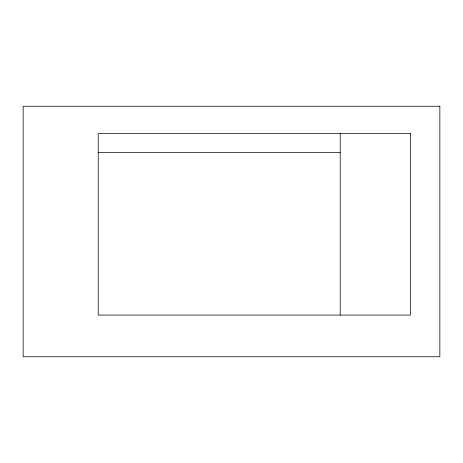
<?xml version="1.0" encoding="UTF-8"?>
<svg xmlns="http://www.w3.org/2000/svg" width="463" height="463" viewBox="0 0 463 463"><rect width="100%" height="100%" fill="white"/><g stroke="black" fill="none" stroke-linecap="round" stroke-linejoin="round"><path stroke-width="0.69" d="M98.22 152.657L340.201 152.657M340.201 133.547L340.201 315.077M439.85 106.253L23.15 106.253L23.15 356.747L439.85 356.747L439.85 106.253M410.49 133.547L98.22 133.547L98.22 315.077L410.49 315.077L410.49 133.547"/></g></svg>
